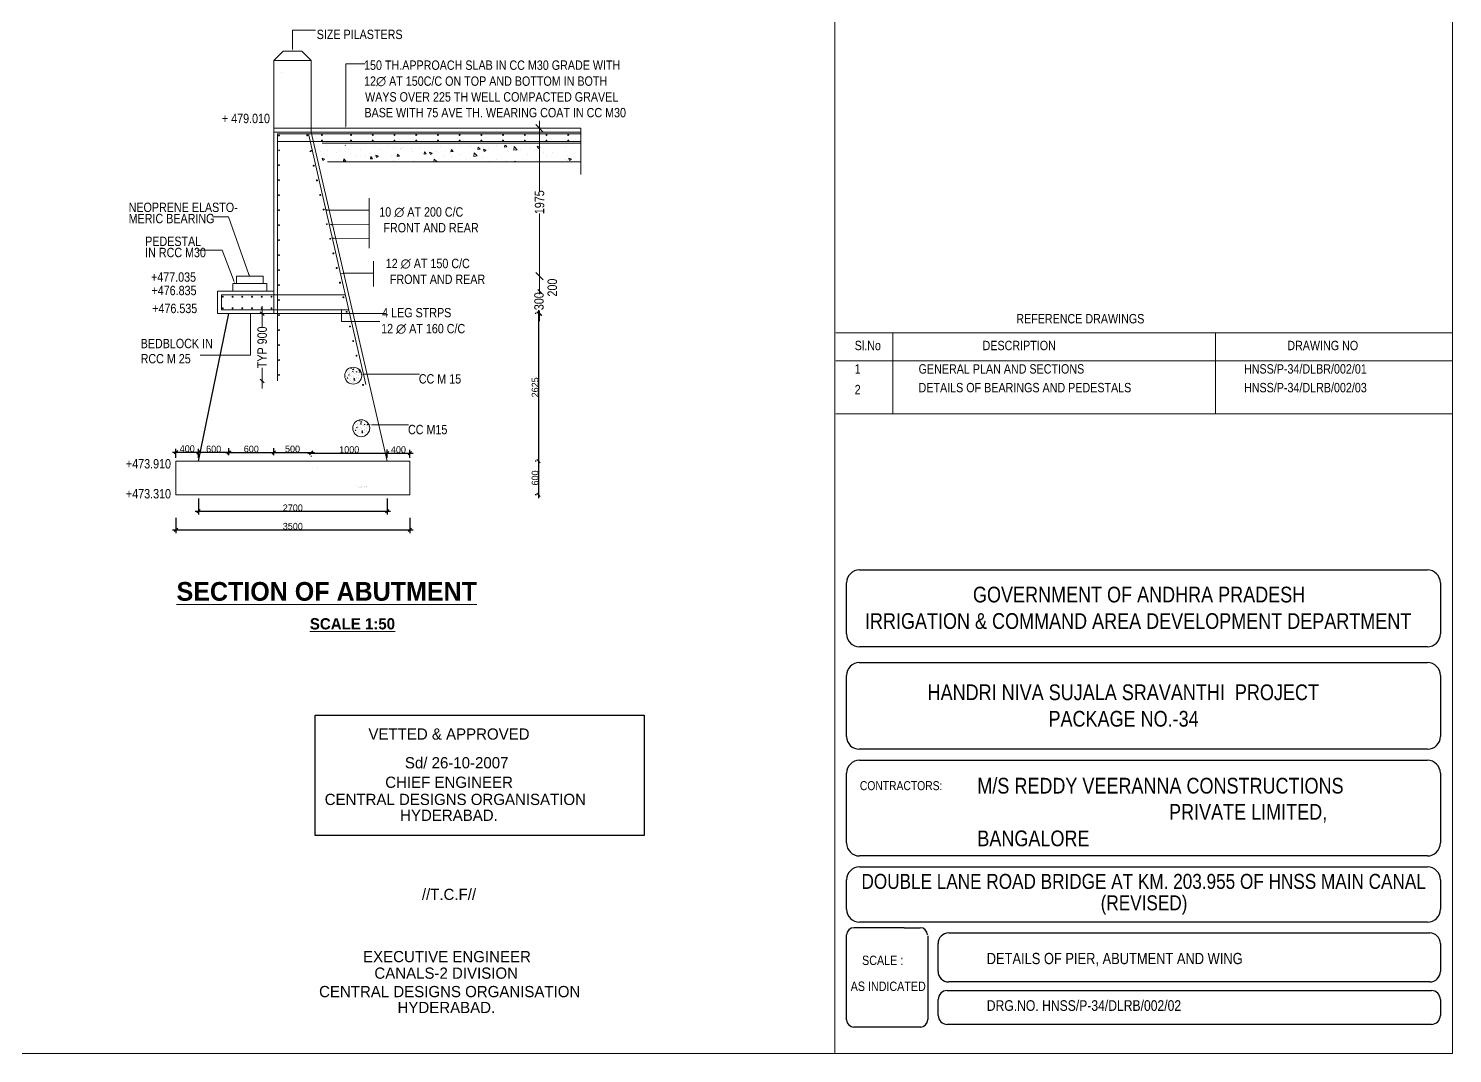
# Model space of a CAD drawing. Header units: millimetres. Extents: x -50489 to 179851, y 124916 to 300735.
# Drawn here: x 141821 to 179851, y 124916 to 152292 of the extents above; entities that cross this region are included whole.
import ezdxf

# ---------------------------------------------------------------- set-up
doc = ezdxf.new("R2010")
doc.units = ezdxf.units.MM
for name, color, linetype in [('abutment', 7, 'Continuous'), ('canal', 7, 'Continuous'), ('SHEET', 3, 'Continuous')]:
    doc.layers.add(name, color=color, linetype=linetype)
doc.styles.add('ARIAL NARROW', font='ARIALN.TTF')
doc.styles.add('arn', font='ARIALN.TTF')
doc.styles.add('CITYBLUEPR', font='cityb___.ttf')
doc.dimstyles.new('ISO-25', dxfattribs={"dimtxt": 2.5, "dimasz": 2.5, "dimexe": 1.25, "dimexo": 0.625, "dimtad": 1, "dimdec": 0, "dimtxsty": 'Standard', "dimblk": 'OBLIQUE', "dimcen": 2.5, "dimdle": 1.25, "dimclrd": 6, "dimadec": 0, "dimazin": 0, "dimtfac": 1, "dimtdec": 0, "dimtmove": 0, "dimatfit": 3, "dimfxl": 1, "dimarcsym": 0})

# ---------------------------------------------------------------- blocks, each defined once
blk = doc.blocks.new('_Oblique')
at = {"color": 0, "linetype": 'ByBlock', "lineweight": -2}
blk.add_line((-0.5, -0.5), (0.5, 0.5), dxfattribs=at)
blk = doc.blocks.new('*D314')
at = {"layer": 'canal', "color": 6, "linetype": 'Continuous', "lineweight": -2, "transparency": 16777216}
blk.add_line((151311, 140951), (152091, 140951), dxfattribs=at)
at = {"layer": 'canal', "color": 0, "linetype": 'Continuous', "lineweight": -2, "transparency": 16777216}
for p, q in [((151401, 140828), (151401, 141041)), ((152001, 140828), (152001, 141041))]:
    blk.add_line(p, q, dxfattribs=at)
at = {"layer": 'Defpoints', "color": 0, "linetype": 'Continuous', "transparency": 16777216}
for p in [(151401, 140738), (152001, 140951), (152001, 140738)]:
    blk.add_point(p, dxfattribs=at)
at = {"layer": 'canal', "color": 6, "linetype": 'Continuous', "lineweight": -2, "transparency": 16777216, "xscale": 90, "yscale": 90, "zscale": 90, "rotation": 180}
blk.add_blockref('_Oblique', (151401, 140951), dxfattribs=at)
at = {"layer": 'canal', "color": 6, "linetype": 'Continuous', "lineweight": -2, "transparency": 16777216, "xscale": 90, "yscale": 90, "zscale": 90}
blk.add_blockref('_Oblique', (152001, 140951), dxfattribs=at)
at = {"layer": 'canal', "color": 0, "linetype": 'Continuous', "transparency": 16777216, "insert": (151701, 141042), "char_height": 180, "attachment_point": 5}
blk.add_mtext('400', dxfattribs=at)
blk = doc.blocks.new('*D315')
at = {"layer": 'canal', "color": 6, "linetype": 'Continuous', "lineweight": -2, "transparency": 16777216}
blk.add_line((145670, 140976), (146450, 140976), dxfattribs=at)
at = {"layer": 'canal', "color": 0, "linetype": 'Continuous', "lineweight": -2, "transparency": 16777216}
for p, q in [((145760, 140828), (145760, 141066)), ((146360, 140828), (146360, 141066))]:
    blk.add_line(p, q, dxfattribs=at)
at = {"layer": 'Defpoints', "color": 0, "linetype": 'Continuous', "transparency": 16777216}
for p in [(145760, 140738), (146360, 140976), (146360, 140738)]:
    blk.add_point(p, dxfattribs=at)
at = {"layer": 'canal', "color": 6, "linetype": 'Continuous', "lineweight": -2, "transparency": 16777216, "xscale": 90, "yscale": 90, "zscale": 90, "rotation": 180}
blk.add_blockref('_Oblique', (145760, 140976), dxfattribs=at)
at = {"layer": 'canal', "color": 6, "linetype": 'Continuous', "lineweight": -2, "transparency": 16777216, "xscale": 90, "yscale": 90, "zscale": 90}
blk.add_blockref('_Oblique', (146360, 140976), dxfattribs=at)
at = {"layer": 'canal', "color": 0, "linetype": 'Continuous', "transparency": 16777216, "insert": (146060, 141067), "char_height": 180, "attachment_point": 5}
blk.add_mtext('400', dxfattribs=at)
blk = doc.blocks.new('*D316')
at = {"layer": 'canal', "color": 6, "linetype": 'Continuous', "lineweight": -2, "transparency": 16777216}
blk.add_line((148282, 140970), (149462, 140970), dxfattribs=at)
at = {"layer": 'Defpoints', "color": 0, "linetype": 'Continuous', "transparency": 16777216}
for p in [(148372, 140970), (149372, 140970), (149372, 140970)]:
    blk.add_point(p, dxfattribs=at)
at = {"layer": 'canal', "color": 6, "linetype": 'Continuous', "lineweight": -2, "transparency": 16777216, "xscale": 90, "yscale": 90, "zscale": 90, "rotation": 180}
blk.add_blockref('_Oblique', (148372, 140970), dxfattribs=at)
at = {"layer": 'canal', "color": 6, "linetype": 'Continuous', "lineweight": -2, "transparency": 16777216, "xscale": 90, "yscale": 90, "zscale": 90}
blk.add_blockref('_Oblique', (149372, 140970), dxfattribs=at)
at = {"layer": 'canal', "color": 0, "linetype": 'Continuous', "transparency": 16777216, "insert": (148872, 141060), "char_height": 180, "attachment_point": 5}
blk.add_mtext('500', dxfattribs=at)
blk = doc.blocks.new('*D317')
at = {"layer": 'canal', "color": 6, "linetype": 'Continuous', "lineweight": -2, "transparency": 16777216}
blk.add_line((149282, 140953), (151491, 140953), dxfattribs=at)
at = {"layer": 'canal', "color": 0, "linetype": 'Continuous', "lineweight": -2, "transparency": 16777216}
for p, q in [((149372, 140880), (149372, 140863)), ((151401, 141041), (151401, 141043))]:
    blk.add_line(p, q, dxfattribs=at)
at = {"layer": 'Defpoints', "color": 0, "linetype": 'Continuous', "transparency": 16777216}
for p in [(149372, 140970), (151401, 140953), (151401, 140951)]:
    blk.add_point(p, dxfattribs=at)
at = {"layer": 'canal', "color": 6, "linetype": 'Continuous', "lineweight": -2, "transparency": 16777216, "xscale": 90, "yscale": 90, "zscale": 90, "rotation": 180}
blk.add_blockref('_Oblique', (149372, 140953), dxfattribs=at)
at = {"layer": 'canal', "color": 6, "linetype": 'Continuous', "lineweight": -2, "transparency": 16777216, "xscale": 90, "yscale": 90, "zscale": 90}
blk.add_blockref('_Oblique', (151401, 140953), dxfattribs=at)
at = {"layer": 'canal', "color": 0, "linetype": 'Continuous', "transparency": 16777216, "insert": (150386, 141044), "char_height": 180, "attachment_point": 5}
blk.add_mtext('1000', dxfattribs=at)
blk = doc.blocks.new('*D332')
at = {"layer": 'canal', "color": 0, "linetype": 'Continuous', "lineweight": -2, "transparency": 16777216}
for p, q in [((146360, 139737), (146360, 139307)), ((151401, 139737), (151401, 139307))]:
    blk.add_line(p, q, dxfattribs=at)
at = {"layer": 'canal', "color": 6, "linetype": 'Continuous', "lineweight": -2, "transparency": 16777216}
blk.add_line((146270, 139397), (151491, 139397), dxfattribs=at)
at = {"layer": 'Defpoints', "color": 0, "linetype": 'Continuous', "transparency": 16777216}
for p in [(146360, 139827), (151401, 139827), (151401, 139397)]:
    blk.add_point(p, dxfattribs=at)
at = {"layer": 'canal', "color": 6, "linetype": 'Continuous', "lineweight": -2, "transparency": 16777216, "xscale": 90, "yscale": 90, "zscale": 90, "rotation": 180}
blk.add_blockref('_Oblique', (146360, 139397), dxfattribs=at)
at = {"layer": 'canal', "color": 6, "linetype": 'Continuous', "lineweight": -2, "transparency": 16777216, "xscale": 90, "yscale": 90, "zscale": 90}
blk.add_blockref('_Oblique', (151401, 139397), dxfattribs=at)
at = {"layer": 'canal', "color": 0, "linetype": 'Continuous', "transparency": 16777216, "insert": (148880, 139488), "char_height": 180, "attachment_point": 5}
blk.add_mtext('2700', dxfattribs=at)
blk = doc.blocks.new('*D333')
at = {"layer": 'canal', "color": 0, "linetype": 'Continuous', "lineweight": -2, "transparency": 16777216}
for p, q in [((145760, 139219), (145760, 138815)), ((152001, 139219), (152001, 138815))]:
    blk.add_line(p, q, dxfattribs=at)
at = {"layer": 'canal', "color": 6, "linetype": 'Continuous', "lineweight": -2, "transparency": 16777216}
blk.add_line((145670, 138905), (152091, 138905), dxfattribs=at)
at = {"layer": 'Defpoints', "color": 0, "linetype": 'Continuous', "transparency": 16777216}
for p in [(145760, 139309), (152001, 139309), (152001, 138905)]:
    blk.add_point(p, dxfattribs=at)
at = {"layer": 'canal', "color": 6, "linetype": 'Continuous', "lineweight": -2, "transparency": 16777216, "xscale": 90, "yscale": 90, "zscale": 90, "rotation": 180}
blk.add_blockref('_Oblique', (145760, 138905), dxfattribs=at)
at = {"layer": 'canal', "color": 6, "linetype": 'Continuous', "lineweight": -2, "transparency": 16777216, "xscale": 90, "yscale": 90, "zscale": 90}
blk.add_blockref('_Oblique', (152001, 138905), dxfattribs=at)
at = {"layer": 'canal', "color": 0, "linetype": 'Continuous', "transparency": 16777216, "insert": (148880, 138996), "char_height": 180, "attachment_point": 5}
blk.add_mtext('3500', dxfattribs=at)
blk = doc.blocks.new('*D334')
at = {"color": 0, "lineweight": -2, "transparency": 16777216}
for p, q in [((155379, 144676), (155351, 144676)), ((155379, 140738), (155351, 140738))]:
    blk.add_line(p, q, dxfattribs=at)
at = {"color": 6, "lineweight": -2, "transparency": 16777216}
blk.add_line((155441, 144766), (155441, 140648), dxfattribs=at)
at = {"layer": 'Defpoints', "color": 0, "transparency": 16777216}
for p in [(155469, 144676), (155441, 140738), (155469, 140738)]:
    blk.add_point(p, dxfattribs=at)
at = {"color": 6, "lineweight": -2, "transparency": 16777216, "xscale": 90, "yscale": 90, "zscale": 90}
for p, rotation in [((155441, 144676), 90), ((155441, 140738), 270)]:
    blk.add_blockref('_Oblique', p, dxfattribs=dict(at, rotation=rotation))
at = {"color": 0, "lineweight": 5, "transparency": 16777216, "insert": (155351, 142707), "char_height": 180, "attachment_point": 5, "rotation": 90}
blk.add_mtext('2625', dxfattribs=at)
blk = doc.blocks.new('*D335')
at = {"color": 0, "lineweight": -2, "transparency": 16777216}
for p, q in [((155379, 140738), (155351, 140738)), ((155384, 139838), (155351, 139838))]:
    blk.add_line(p, q, dxfattribs=at)
at = {"color": 6, "lineweight": -2, "transparency": 16777216}
blk.add_line((155441, 140828), (155441, 139748), dxfattribs=at)
at = {"layer": 'Defpoints', "color": 0, "transparency": 16777216}
for p in [(155469, 140738), (155441, 139838), (155474, 139838)]:
    blk.add_point(p, dxfattribs=at)
at = {"color": 6, "lineweight": -2, "transparency": 16777216, "xscale": 90, "yscale": 90, "zscale": 90}
for p, rotation in [((155441, 140738), 90), ((155441, 139838), 270)]:
    blk.add_blockref('_Oblique', p, dxfattribs=dict(at, rotation=rotation))
at = {"color": 0, "lineweight": 5, "transparency": 16777216, "insert": (155351, 140288), "char_height": 180, "attachment_point": 5, "rotation": 90}
blk.add_mtext('600', dxfattribs=at)

msp = doc.modelspace()

# ---------------------------------------------------------------- linework, layer by layer
at = {"color": 0, "lineweight": 5}
for p, q in [((163350.6, 179915.5), (163350.6, 124915.5)), ((179850.6, 124915.5), (179850.6, 179915.5)), ((179850.6, 124915.5), (179850.6, 179915.5)), ((148621.6, 151684.1), (148371.6, 151434.1)), ((148371.6, 151434.1), (149371.6, 151434.1)), ((148371.6, 145276.1), (148371.6, 151434.1)), ((148621.6, 151684.1), (149121.6, 151684.1)), ((149121.6, 151684.1), (149371.6, 151434.1)), ((149371.6, 149526.1), (149371.6, 151434.1)), ((148571.6, 151124.1), (148571.6, 151124.1)), ((148371.6, 149626.1), (156571.6, 149626.1)), ((148371.6, 149526.1), (149571.6, 149526.1)), ((148471.6, 149476.1), (156571.6, 149476.1)), ((148471.6, 142877.1), (148471.6, 149476.1)), ((148471.6, 149476.1), (149300.3, 149476.1)), ((149300.3, 149476.1), (150831.6, 142783.9)), ((149371.6, 149526.1), (151400.8, 140738.1)), ((149571.6, 149526.1), (154671.6, 149526.1)), ((149571.6, 149526.1), (156571.6, 149526.1)), ((155469.2, 149826.1), (155469.2, 147948.4)), ((156571.6, 149626.1), (156571.6, 148396.1)), ((148471.6, 149276.1), (156571.6, 149276.1)), ((149660.7, 149226.1), (156571.6, 149226.1)), ((149774.6, 149163), (149774.6, 149163)), ((150276.9, 149171.3), (150275.2, 149176.1)), ((150285.9, 149176.1), (150277.2, 149170.2)), ((151053.8, 149164.7), (151053.8, 149164.7)), ((151429.5, 149174.5), (151429.5, 149174.5)), ((151567.2, 149094.3), (151567.2, 149094.3)), ((151748.1, 149092.4), (151748.1, 149092.4)), ((151763.8, 149082.2), (151763.8, 149082.2)), ((151808.2, 149124.6), (151808.2, 149124.6)), ((152058.6, 149091.6), (152058.6, 149091.6)), ((152281.9, 149114.9), (152281.9, 149114.9)), ((152815.7, 149137.5), (152815.7, 149137.5)), ((153349.5, 149160.1), (153349.5, 149160.1)), ((153612.4, 149142.8), (153612.4, 149142.8)), ((153819.4, 149061.5), (153830.9, 149124.2)), ((153879.5, 149065.6), (153831.2, 149123.1)), ((154117.5, 149078.8), (154117.5, 149078.8)), ((154316.8, 149154.1), (154316.8, 149154.1)), ((154536.6, 149124.2), (154546.2, 149176.1)), ((154596.7, 149128.4), (154536.9, 149123.1)), ((154596.7, 149128.4), (154556.6, 149176.1)), ((154781.5, 149041.3), (154792.6, 149136.2)), ((154870.8, 149054.2), (154792.9, 149135.4)), ((155221.6, 149078.3), (155221.6, 149078.3)), ((155428.5, 149089.1), (155408.2, 149149.5)), ((155478.5, 149121.5), (155408.5, 149148.4)), ((155478.5, 149121.5), (155428.8, 149088)), ((156156.7, 149131.8), (156156.7, 149131.8)), ((149612.8, 149002.2), (149612.8, 149002.2)), ((149679.9, 148768.7), (149659.7, 148829.1)), ((149730, 148801.2), (149660, 148828.1)), ((149730, 148801.2), (149680.3, 148767.6)), ((149800.4, 149029.2), (149800.4, 149029.2)), ((149809.3, 148726.1), (156571.6, 148726.1)), ((150041.5, 148970.8), (150041.5, 148970.8)), ((150146.6, 149024.7), (150146.6, 149024.7)), ((150233.1, 148747.7), (150244.6, 148810.4)), ((150293.2, 148751.8), (150233.4, 148746.6)), ((150293.2, 148751.8), (150244.9, 148809.3)), ((150357.8, 149062.9), (150357.8, 149062.9)), ((150432, 148946), (150432, 148946)), ((150560.9, 148895.8), (150560.9, 148895.8)), ((150680.4, 149047.3), (150680.4, 149047.3)), ((150810.7, 148896.1), (150810.7, 148896.1)), ((150941, 148962.8), (150941, 148962.8)), ((150950.3, 148810.5), (150961.9, 148873.1)), ((151010.4, 148814.6), (150950.6, 148809.4)), ((151010.4, 148814.6), (150962.2, 148872.1)), ((151061, 148863.2), (151061, 148863.2)), ((151066, 148831.8), (151066, 148831.8)), ((151117.1, 148848.8), (151096.8, 148909.2)), ((151167.1, 148881.3), (151097.1, 148908.1)), ((151167.1, 148881.3), (151117.4, 148847.7)), ((151214.2, 149069.8), (151214.2, 149069.8)), ((151524.2, 148862.7), (151524.2, 148862.7)), ((151579.4, 148761.4), (151579.4, 148761.4)), ((151667.6, 148873.2), (151679.2, 148935.9)), ((151727.7, 148877.3), (151667.9, 148872.1)), ((151727.7, 148877.3), (151679.5, 148934.8)), ((151692.6, 148780), (151692.6, 148780)), ((152071.3, 148730.2), (152071.3, 148730.2)), ((152086.6, 149019.3), (152086.6, 149019.3)), ((152107.3, 148762.6), (152107.3, 148762.6)), ((152347, 148982.1), (152347, 148982.1)), ((152384.9, 148936), (152396.4, 148998.7)), ((152444.9, 148940.1), (152385.2, 148934.9)), ((152444.9, 148940.1), (152396.7, 148997.6)), ((152554.2, 148928.9), (152533.9, 148989.3)), ((152604.3, 148961.4), (152534.2, 148988.2)), ((152604.3, 148961.4), (152554.5, 148927.8)), ((152591.7, 148955.3), (152591.7, 148955.3)), ((152648.9, 148726.1), (152658.1, 148805.2)), ((152733.5, 148726.1), (152658.4, 148804.3)), ((152690.1, 149008.5), (152690.1, 149008.5)), ((152930.1, 148882), (152930.1, 148882)), ((153068.9, 148958.6), (153068.9, 148958.6)), ((153102.1, 148998.7), (153113.7, 149061.4)), ((153162.2, 149002.9), (153102.4, 148997.6)), ((153105.2, 148884.9), (153105.2, 148884.9)), ((153162.2, 149002.9), (153114, 149060.3)), ((153319.2, 148925.7), (153319.2, 148925.7)), ((153513.3, 148781.9), (153513.3, 148781.9)), ((153624.6, 148809.9), (153624.6, 148809.9)), ((153714.3, 148875.7), (153725.3, 148970.7)), ((153803.6, 148888.7), (153714.6, 148874.9)), ((153803.6, 148888.7), (153725.7, 148969.9)), ((153879.5, 149065.6), (153819.7, 149060.4)), ((153950.8, 148842.5), (153950.8, 148842.5)), ((153991.3, 149009), (153971.1, 149069.4)), ((154041.4, 149041.4), (153971.4, 149068.3)), ((154041.4, 149041.4), (153991.6, 149007.9)), ((154129.7, 148745.9), (154129.7, 148745.9)), ((154329.5, 148792.7), (154329.5, 148792.7)), ((154579.8, 148759.7), (154579.8, 148759.7)), ((154630.9, 149008.4), (154630.9, 149008.4)), ((154870.8, 149054.2), (154781.9, 149040.4)), ((154818.2, 148726.1), (154811.3, 148746.9)), ((154862.8, 148726.1), (154811.6, 148745.8)), ((154948.3, 149071), (154948.3, 149071)), ((155150.3, 148933.4), (155150.3, 148933.4)), ((155327, 149021.1), (155327, 149021.1)), ((155577.4, 148988.2), (155577.4, 148988.2)), ((155655.4, 148869.4), (155655.4, 148869.4)), ((155679.6, 148739.3), (155679.6, 148739.3)), ((155804.8, 148978.2), (155804.8, 148978.2)), ((156168.9, 148798.9), (156168.9, 148798.9)), ((156208.9, 148905), (156208.9, 148905)), ((156213.4, 148761.8), (156213.4, 148761.8)), ((156268.7, 148766.5), (156248.4, 148827)), ((156318.7, 148799), (156248.7, 148825.9)), ((156318.7, 148799), (156269, 148765.4)), ((156388, 148878.1), (156388, 148878.1)), ((150916.3, 147760.2), (150916.3, 146422.7)), ((155469.2, 145476.1), (155469.2, 147353.8)), ((163378.3, 144167), (179850.6, 144167)), ((164908, 144167), (164908, 142003.8)), ((173522.4, 144167), (173522.4, 142003.8)), ((163378.3, 143417), (179850.6, 143417)), ((163378.3, 142003.8), (179850.6, 142003.8)), ((179850.6, 124915.5), (94850.6, 124915.5))]:
    msp.add_line(p, q, dxfattribs=at)
at = {"lineweight": 5}
for p, q in [((151034.8, 146075), (151034.8, 145401.6)), ((147371.6, 145676.1), (148091.6, 145676.1)), ((147371.6, 145676.1), (147371.6, 145484.1)), ((148091.6, 145676.1), (148091.6, 145484.1)), ((146871.6, 144677.1), (146871.6, 145275.1)), ((148371.6, 145276.1), (146872.6, 145276.1)), ((147281.6, 145483.1), (147281.6, 145276.1)), ((148180.6, 145484.1), (147282.6, 145484.1)), ((148181.6, 145483.1), (148181.6, 145276.1)), ((148371.6, 145276.1), (148371.6, 144676.1)), ((155469.2, 145469), (155469.2, 145198.8)), ((150284.3, 145176.1), (146971.6, 145176.1)), ((146971.6, 145176.1), (146971.6, 144776.1)), ((147171.6, 144676.1), (146359.7, 140738.1)), ((148370.6, 144676.1), (146872.6, 144676.1)), ((146971.6, 144776.1), (150375.8, 144776.1)), ((147751.6, 143569.6), (147751.6, 144676.1)), ((148062.1, 144876.1), (148062.1, 144323.3)), ((148371.6, 144676.1), (151371.6, 144676.1)), ((155469.2, 144476.1), (155469.2, 144746.4)), ((146402.7, 143569.6), (147751.6, 143569.6)), ((148062.1, 142677.1), (148062.1, 143230)), ((150285.1, 143092.5), (150285.1, 143092.5)), ((150285.6, 143003), (150285.6, 143003)), ((150302, 143142.4), (150310.5, 143141.7)), ((150310.5, 143141.6), (150308.6, 143152.1)), ((150316.1, 142993.4), (150316.1, 142993.4)), ((150327.1, 143009.4), (150327.1, 143009.4)), ((150335.9, 143115.5), (150335.9, 143115.5)), ((150363.2, 143041.3), (150380.7, 143048)), ((150363.2, 143041.3), (150375.6, 143032.9)), ((150365.8, 143120.5), (150365.8, 143120.5)), ((150375.7, 143032.8), (150380.8, 143048)), ((150387.4, 143070.6), (150387.4, 143070.6)), ((150389.7, 143017.7), (150389.7, 143017.7)), ((150390.5, 143153.8), (150390.5, 143153.8)), ((150392.9, 143108), (150392.9, 143108)), ((150418.5, 143086.9), (150418.5, 143086.9)), ((150421.8, 143195.4), (150421.8, 143195.4)), ((150424, 143222.5), (150441.5, 143229.3)), ((150424, 143222.5), (150436.5, 143214.2)), ((150431.4, 143028), (150431.4, 143028)), ((150436.5, 143214.1), (150441.6, 143229.2)), ((150455.4, 143116.3), (150455.4, 143116.3)), ((150458.6, 143206.6), (150458.6, 143206.6)), ((150474.9, 143127.3), (150486.9, 143141.6)), ((150474.9, 143127.3), (150489.8, 143126)), ((150477.3, 143179.9), (150496.8, 143200.2)), ((150477.3, 143179.9), (150499.5, 143176.4)), ((150481.7, 143140.5), (150481.7, 143140.5)), ((150484.4, 143030.1), (150484.4, 143030.1)), ((150489.9, 143125.9), (150487, 143141.6)), ((150499.6, 143176.4), (150496.8, 143200.2)), ((150499.3, 143114.8), (150499.3, 143114.8)), ((150512.8, 143004.9), (150512.8, 143004.9)), ((150515.8, 143088.2), (150515.8, 143088.2)), ((150518.8, 143171.4), (150518.8, 143171.4)), ((150521.2, 143214.9), (150521.2, 143214.9)), ((150550.1, 143128.7), (150550.1, 143128.7)), ((150552, 143081.2), (150552, 143081.2)), ((150567.6, 143220.4), (150567.6, 143220.4)), ((150573.3, 143121.9), (150590.8, 143128.6)), ((150573.3, 143121.9), (150585.7, 143113.5)), ((150577.1, 143053), (150577.1, 143053)), ((150585.8, 143113.5), (150590.8, 143128.6)), ((150627.5, 143165.5), (150627.5, 143165.5)), ((150632.7, 143109.2), (150632.7, 143109.2)), ((150639, 143020.9), (150639, 143020.9)), ((150642.1, 143104.2), (150642.1, 143104.2)), ((150642.2, 143050.9), (150642.2, 143050.9)), ((150654.2, 143111.6), (150666.2, 143125.9)), ((150654.2, 143111.6), (150669.1, 143110.3)), ((150669.2, 143110.3), (150666.3, 143125.9)), ((150685.5, 143075.6), (150685.5, 143075.6)), ((150704.8, 143059.1), (150704.8, 143059.1)), ((150323.9, 142919.1), (150323.9, 142919.1)), ((150330.2, 142954.9), (150342.3, 142969.3)), ((150330.2, 142954.9), (150345.2, 142953.6)), ((150345.2, 142953.6), (150342.3, 142969.3)), ((150381.4, 142904.1), (150381.4, 142904.1)), ((150384.4, 142987.3), (150384.4, 142987.3)), ((150400.9, 142860), (150400.9, 142860)), ((150418.6, 142931.5), (150418.6, 142931.5)), ((150421, 142878.8), (150421, 142878.8)), ((150449.5, 142987.7), (150449.5, 142987.7)), ((150453.6, 142826.4), (150453.6, 142826.4)), ((150480.9, 142823.9), (150480.9, 142823.9)), ((150506.7, 142838.5), (150506.7, 142838.5)), ((150509.5, 142939.2), (150521.6, 142953.6)), ((150509.5, 142939.2), (150524.5, 142937.9)), ((150509.7, 142921.7), (150509.7, 142921.7)), ((150510.4, 142895), (150529.9, 142915.3)), ((150510.4, 142895), (150532.7, 142891.5)), ((150510.7, 142853.7), (150510.7, 142853.7)), ((150512.4, 142940.6), (150529.9, 142947.3)), ((150512.4, 142940.6), (150524.9, 142932.2)), ((150524.5, 142937.9), (150521.7, 142953.6)), ((150524.9, 142932.2), (150530, 142947.3)), ((150532.7, 142891.5), (150530, 142915.2)), ((150534.3, 142854.4), (150534.3, 142854.4)), ((150566.8, 142903.9), (150566.8, 142903.9)), ((150573.3, 142861.9), (150573.3, 142861.9)), ((150576.5, 142952.3), (150576.5, 142952.3)), ((150583, 142982.1), (150583, 142982.1)), ((150587, 142820.8), (150587, 142820.8)), ((150626.7, 142849), (150626.7, 142849)), ((150633, 142854.5), (150633, 142854.5)), ((150636, 142937.7), (150636, 142937.7)), ((150639.1, 142960.5), (150639.1, 142960.5)), ((150688.9, 142923.5), (150700.9, 142937.9)), ((150688.9, 142923.5), (150697.6, 142922.8)), ((150702, 142932.6), (150701, 142937.9)), ((150499.2, 141689.3), (150499.2, 141689.3)), ((150499.7, 141599.8), (150499.7, 141599.8)), ((150516.1, 141739.2), (150524.6, 141738.5)), ((150524.7, 141738.5), (150522.7, 141749)), ((150530.2, 141590.2), (150530.2, 141590.2)), ((150538, 141515.9), (150538, 141515.9)), ((150541.2, 141606.2), (150541.2, 141606.2)), ((150544.4, 141551.7), (150556.4, 141566.1)), ((150544.4, 141551.7), (150559.3, 141550.4)), ((150550, 141712.3), (150550, 141712.3)), ((150559.4, 141550.4), (150556.5, 141566.1)), ((150577.4, 141638.1), (150594.9, 141644.8)), ((150577.4, 141638.1), (150589.8, 141629.7)), ((150580, 141717.3), (150580, 141717.3)), ((150589.8, 141629.7), (150594.9, 141644.8)), ((150595.5, 141500.9), (150595.5, 141500.9)), ((150598.5, 141584.2), (150598.5, 141584.2)), ((150601.6, 141667.4), (150601.6, 141667.4)), ((150603.8, 141614.5), (150603.8, 141614.5)), ((150604.6, 141750.6), (150604.6, 141750.6)), ((150607, 141704.8), (150607, 141704.8)), ((150632.7, 141683.7), (150632.7, 141683.7)), ((150632.7, 141528.3), (150632.7, 141528.3)), ((150635.2, 141475.7), (150635.2, 141475.7)), ((150635.9, 141792.2), (150635.9, 141792.2)), ((150638.2, 141819.4), (150655.7, 141826.1)), ((150638.2, 141819.4), (150650.6, 141811)), ((150645.5, 141624.8), (150645.5, 141624.8)), ((150650.7, 141811), (150655.7, 141826.1)), ((150663.7, 141584.6), (150663.7, 141584.6)), ((150669.6, 141713.1), (150669.6, 141713.1)), ((150672.8, 141803.5), (150672.8, 141803.5)), ((150689, 141724.1), (150701.1, 141738.5)), ((150689, 141724.1), (150703.9, 141722.8)), ((150691.4, 141776.7), (150710.9, 141797)), ((150691.4, 141776.7), (150713.7, 141773.3)), ((150695.8, 141737.3), (150695.8, 141737.3)), ((150698.5, 141627), (150698.5, 141627)), ((150704, 141722.8), (150701.1, 141738.4)), ((150713.7, 141773.2), (150710.9, 141797)), ((150713.4, 141711.6), (150713.4, 141711.6)), ((150723.7, 141536.1), (150735.7, 141550.4)), ((150723.7, 141536.1), (150738.6, 141534.7)), ((150723.9, 141518.5), (150723.9, 141518.5)), ((150724.6, 141491.8), (150744, 141512.1)), ((150724.6, 141491.8), (150746.8, 141488.4)), ((150726.6, 141537.4), (150744.1, 141544.2)), ((150726.6, 141537.4), (150739, 141529)), ((150726.9, 141601.8), (150726.9, 141601.8)), ((150729.9, 141685), (150729.9, 141685)), ((150733, 141768.2), (150733, 141768.2)), ((150735.3, 141811.7), (150735.3, 141811.7)), ((150738.7, 141534.7), (150735.8, 141550.4)), ((150739.1, 141529), (150744.1, 141544.1)), ((150746.9, 141488.3), (150744.1, 141512.1)), ((150764.3, 141725.6), (150764.3, 141725.6)), ((150766.1, 141678.1), (150766.1, 141678.1)), ((150781, 141500.7), (150781, 141500.7)), ((150781.7, 141817.3), (150781.7, 141817.3)), ((150787.4, 141718.7), (150804.9, 141725.4)), ((150787.4, 141718.7), (150799.8, 141710.3)), ((150790.6, 141549.1), (150790.6, 141549.1)), ((150791.3, 141649.8), (150791.3, 141649.8)), ((150797.1, 141578.9), (150797.1, 141578.9)), ((150799.9, 141710.3), (150805, 141725.4)), ((150841.6, 141762.4), (150841.6, 141762.4)), ((150846.9, 141706), (150846.9, 141706)), ((150850.1, 141534.5), (150850.1, 141534.5)), ((150853.2, 141617.8), (150853.2, 141617.8)), ((150853.2, 141557.4), (150853.2, 141557.4)), ((150856.2, 141701), (150856.2, 141701)), ((150856.4, 141647.7), (150856.4, 141647.7)), ((150868.3, 141708.4), (150880.4, 141722.8)), ((150868.3, 141708.4), (150883.3, 141707.1)), ((150883.3, 141707.1), (150880.4, 141722.7)), ((150899.6, 141672.4), (150899.6, 141672.4)), ((150903, 141520.4), (150915.1, 141534.7)), ((150903, 141520.4), (150911.8, 141519.6)), ((150916.1, 141529.4), (150915.1, 141534.7)), ((150919, 141656), (150919, 141656)), ((145759.7, 140738.1), (145759.7, 139838.1)), ((152000.8, 140738.1), (145759.7, 140738.1)), ((152000.8, 139838.1), (152000.8, 140738.1)), ((150615, 140064.1), (150615, 140064.1)), ((150667.7, 140030.5), (150667.7, 140030.5)), ((150695.1, 140028), (150695.1, 140028)), ((150720.8, 140042.6), (150720.8, 140042.6)), ((150724.9, 140057.8), (150724.9, 140057.8)), ((150748.5, 140058.5), (150748.5, 140058.5)), ((150787.4, 140066.1), (150787.4, 140066.1)), ((150801.2, 140024.9), (150801.2, 140024.9)), ((150840.9, 140053.1), (150840.9, 140053.1)), ((150847.1, 140058.6), (150847.1, 140058.6)), ((145759.7, 139838.1), (152000.8, 139838.1))]:
    msp.add_line(p, q, dxfattribs=at)
at = {"color": 0}
for p, q in [((164015.4, 137831.2), (179179.2, 137831.2)), ((163669, 136122.5), (163669, 137484.8)), ((179525.6, 137484.8), (179525.6, 136122.5)), ((179179.2, 135776), (164015.4, 135776)), ((163669, 133381.3), (163669, 135015)), ((164008.7, 135354.7), (179185.9, 135354.7)), ((179525.6, 135015), (179525.6, 133381.3)), ((179185.9, 133041.6), (164008.7, 133041.6)), ((164015.4, 132747.6), (179179.2, 132747.6)), ((163669, 130538.8), (163669, 132401.2)), ((179525.6, 132401.2), (179525.6, 130538.8)), ((179179.2, 130192.4), (164015.4, 130192.4)), ((164011.6, 129897.6), (179183, 129897.6)), ((163669, 128767.2), (163669, 129555.1)), ((179525.6, 129555.1), (179525.6, 128767.2)), ((165206.2, 128275.2), (163862.2, 128275.2)), ((179183, 128424.7), (164011.6, 128424.7)), ((165206.2, 128275.2), (165634.6, 128275.2)), ((163669, 125814.1), (163669, 128082.1)), ((165834.6, 128061.2), (165834.6, 125820.2)), ((166112.6, 127110.4), (166112.6, 127851.5)), ((166395.7, 128134.6), (179242.5, 128134.6)), ((179525.6, 127851.5), (179525.6, 127110.4)), ((179242.5, 126827.3), (166395.7, 126827.3)), ((166114, 125934.9), (166114, 126358.1)), ((166354.6, 126598.8), (179285, 126598.8)), ((179525.6, 126358.1), (179525.6, 125934.9)), ((165650.4, 125617.8), (163862.2, 125617.8)), ((179285, 125694.2), (166354.6, 125694.2))]:
    msp.add_line(p, q, dxfattribs=at)
for p, q in [((149475.1, 133949.9), (158265.9, 133949.9)), ((149475.1, 130741.7), (149475.1, 133949.9)), ((158265.9, 133949.9), (158265.9, 130741.7)), ((158265.9, 130741.7), (149475.1, 130741.7))]:
    msp.add_line(p, q)
at = {"color": 0, "lineweight": 5}
for points in [[(148871.6, 151774.1), (148871.6, 152246.3), (149485.8, 152246.3)], [(150294.4, 149704.7), (150294.4, 151349.8), (150812.7, 151351.9)], [(147706.6, 145723.9), (147162.7, 147258.2), (146740.5, 147258.2)], [(149767.2, 147436), (150916.3, 147436)], [(149916.3, 147051.5), (150916.3, 147052.8)], [(149988, 146689), (150916.3, 146669.5)]]:
    msp.add_lwpolyline(points, dxfattribs=at)
at = {"lineweight": 5}
for points in [[(147293.9, 145577.5), (146990.6, 146371.7), (146330, 146371.7)], [(150241, 145760.7), (151034.8, 145760.7)], [(150182.8, 144733.5), (150182.8, 144464.8), (151204.9, 144464.8)]]:
    msp.add_lwpolyline(points, dxfattribs=at)
at = {"lineweight": 5, "extrusion": (0, 0, -1)}
for points in [[(-150794, 143059.1), (-152258.7, 143059.1)], [(-151028.4, 141705.3), (-151970.5, 141705.3)]]:
    msp.add_lwpolyline(points, dxfattribs=at)
at = {"lineweight": 5}
for centre in [(150492.4, 143019.2), (150706.5, 141616)]:
    msp.add_circle(centre, 226.8, dxfattribs=at)
at = {"color": 0, "lineweight": 5}
for centre, start, end in [((149657.8, 149447.7), 0, 180), ((150435.5, 149447.7), 0, 180), ((151015.5, 149447.7), 0, 180), ((151595.5, 149447.7), 0, 180), ((152175.5, 149447.7), 0, 180), ((152755.5, 149447.7), 0, 180), ((153335.5, 149447.7), 0, 180), ((153915.5, 149447.7), 0, 180), ((154495.5, 149447.7), 0, 180), ((155075.5, 149447.7), 0, 180), ((155655.5, 149447.7), 0, 180), ((156235.5, 149447.7), 0, 180), ((148510.9, 149437.3), 0, 180), ((148510.9, 149437.3), 180, 0), ((149265.1, 149437.3), 14.27212, 194.27212), ((149265.1, 149437.3), 194.27212, 14.27212), ((149657.8, 149447.7), 180, 0), ((149657.8, 149300.7), 0, 180), ((149657.8, 149300.7), 180, 0), ((150435.5, 149447.7), 180, 0), ((150435.5, 149300.7), 0, 180), ((150435.5, 149300.7), 180, 0), ((151015.5, 149447.7), 180, 0), ((151015.5, 149300.7), 0, 180), ((151015.5, 149300.7), 180, 0), ((151595.5, 149447.7), 180, 0), ((151595.5, 149300.7), 0, 180), ((151595.5, 149300.7), 180, 0), ((152175.5, 149447.7), 180, 0), ((152175.5, 149300.7), 0, 180), ((152175.5, 149300.7), 180, 0), ((152755.5, 149447.7), 180, 0), ((152755.5, 149300.7), 0, 180), ((152755.5, 149300.7), 180, 0), ((153335.5, 149447.7), 180, 0), ((153335.5, 149300.7), 0, 180), ((153335.5, 149300.7), 180, 0), ((153915.5, 149447.7), 180, 0), ((153915.5, 149300.7), 0, 180), ((153915.5, 149300.7), 180, 0), ((154495.5, 149447.7), 180, 0), ((154495.5, 149300.7), 0, 180), ((154495.5, 149300.7), 180, 0), ((155075.5, 149447.7), 180, 0), ((155075.5, 149300.7), 0, 180), ((155075.5, 149300.7), 180, 0), ((155655.5, 149447.7), 180, 0), ((155655.5, 149300.7), 0, 180), ((155655.5, 149300.7), 180, 0), ((156235.5, 149447.7), 180, 0), ((156235.5, 149300.7), 0, 180), ((156235.5, 149300.7), 180, 0), ((148510.9, 149037.3), 0, 180), ((148510.9, 149037.3), 180, 0), ((149348.7, 149015.7), 192.69917, 12.69917), ((149373.7, 149019), 15.81755, 195.81755), ((148510.9, 148637.3), 0, 180), ((148510.9, 148637.3), 180, 0), ((149436.7, 148625.4), 12.69917, 192.69917), ((149436.7, 148625.4), 192.69917, 12.69917), ((148510.9, 148237.3), 0, 180), ((148510.9, 148237.3), 180, 0), ((149524.6, 148235.2), 12.69917, 192.69917), ((149524.6, 148235.2), 192.69917, 12.69917), ((148510.9, 147837.3), 0, 180), ((148510.9, 147837.3), 180, 0), ((149612.5, 147845), 12.69917, 192.69917), ((149612.5, 147845), 192.69917, 12.69917), ((148510.9, 147437.3), 0, 180), ((148510.9, 147437.3), 180, 0), ((149700.5, 147454.8), 12.69917, 192.69917), ((149700.5, 147454.8), 192.69917, 12.69917), ((148510.9, 147037.3), 0, 180), ((148510.9, 147037.3), 180, 0), ((149788.4, 147064.6), 12.69917, 192.69917), ((149788.4, 147064.6), 192.69917, 12.69917), ((148510.9, 146637.3), 0, 180), ((148510.9, 146637.3), 180, 0), ((149876.3, 146674.4), 12.69917, 192.69917), ((149876.3, 146674.4), 192.69917, 12.69917)]:
    msp.add_arc(centre, 12.5, start, end, dxfattribs=at)
at = {"lineweight": 5}
for centre, radius, start, end in [((148510.9, 146237.3), 12.5, 0, 180), ((148510.9, 146237.3), 12.5, 180, 0), ((149964.3, 146284.2), 12.5, 12.69917, 192.69917), ((149964.3, 146284.2), 12.5, 192.69917, 12.69917), ((148510.9, 145837.3), 12.5, 0, 180), ((148510.9, 145837.3), 12.5, 180, 0), ((150052.2, 145893.9), 12.5, 12.69917, 192.69917), ((150052.2, 145893.9), 12.5, 192.69917, 12.69917), ((148510.9, 145437.3), 12.5, 0, 180), ((148510.9, 145437.3), 12.5, 180, 0), ((150140.1, 145503.7), 12.5, 12.69917, 192.69917), ((150140.1, 145503.7), 12.5, 192.69917, 12.69917), ((147010.7, 145127.9), 12.5, 0, 180), ((147010.7, 145127.9), 12.5, 180, 0), ((147270.7, 145127.9), 12.5, 0, 180), ((147270.7, 145127.9), 12.5, 180, 0), ((147530.7, 145127.9), 12.5, 0, 180), ((147530.7, 145127.9), 12.5, 180, 0), ((147790.7, 145127.9), 12.5, 0, 180), ((147790.7, 145127.9), 12.5, 180, 0), ((148050.7, 145127.9), 12.5, 0, 180), ((148050.7, 145127.9), 12.5, 180, 0), ((148310.7, 145127.9), 12.5, 0, 180), ((148310.7, 145127.9), 12.5, 180, 0), ((148510.9, 145037.3), 12.5, 0, 180), ((148510.9, 145037.3), 12.5, 180, 0), ((150228.1, 145113.5), 12.5, 12.69917, 192.69917), ((150228.1, 145113.5), 12.5, 192.69917, 12.69917), ((147010.7, 144821.1), 12.5, 0, 180), ((147010.7, 144821.1), 12.5, 180, 0), ((147270.7, 144821.1), 12.5, 0, 180), ((147270.7, 144821.1), 12.5, 180, 0), ((147530.7, 144821.1), 12.5, 0, 180), ((147530.7, 144821.1), 12.5, 180, 0), ((147790.7, 144821.1), 12.5, 0, 180), ((147790.7, 144821.1), 12.5, 180, 0), ((148050.7, 144821.1), 12.5, 0, 180), ((148050.7, 144821.1), 12.5, 180, 0), ((148310.7, 144821.1), 12.5, 0, 180), ((148310.7, 144821.1), 12.5, 180, 0), ((148510.9, 144637.3), 12.5, 0, 180), ((148510.9, 144637.3), 12.5, 180, 0), ((150316, 144723.3), 12.5, 12.69917, 192.69917), ((150316, 144723.3), 12.5, 192.69917, 12.69917), ((148510.9, 144237.3), 12.5, 0, 180), ((148510.9, 144237.3), 12.5, 180, 0), ((150403.9, 144333.1), 12.5, 12.69917, 192.69917), ((150403.9, 144333.1), 12.5, 192.69917, 12.69917), ((148510.9, 143837.3), 12.5, 0, 180), ((148510.9, 143837.3), 12.5, 180, 0), ((150491.9, 143942.9), 12.5, 12.69917, 192.69917), ((150491.9, 143942.9), 12.5, 192.69917, 12.69917), ((148510.9, 143437.3), 12.5, 0, 180), ((148510.9, 143437.3), 12.5, 180, 0), ((150579.8, 143552.7), 12.5, 12.69917, 192.69917), ((150579.8, 143552.7), 12.5, 192.69917, 12.69917), ((148510.9, 143037.3), 12.5, 0, 180), ((148510.9, 143037.3), 12.5, 180, 0), ((150667.7, 143162.4), 12.5, 12.69917, 192.69917), ((150667.7, 143162.4), 12.5, 192.69917, 12.69917), ((150755.7, 142772.2), 12.5, 12.69917, 192.69917), ((150755.7, 142772.2), 12.5, 192.69917, 12.69917), ((149538.4, 140533.7), 0.5, 180, 270)]:
    msp.add_arc(centre, radius, start, end, dxfattribs=at)
at = {"color": 0}
for centre, radius, start, end in [((164015.4, 137484.8), 346.4, 90, 180), ((179179.2, 137484.8), 346.4, 360, 90), ((164015.4, 136122.5), 346.4, 180, 270), ((179179.2, 136122.5), 346.4, 270, 0), ((164008.7, 135015), 339.7, 90, 180), ((179185.9, 135015), 339.7, 360, 90), ((164008.7, 133381.3), 339.7, 180, 270), ((179185.9, 133381.3), 339.7, 270, 0), ((164015.4, 132401.2), 346.4, 90, 180), ((179179.2, 132401.2), 346.4, 360, 90), ((164015.4, 130538.8), 346.4, 180, 270), ((179179.2, 130538.8), 346.4, 270, 0), ((164011.6, 129555.1), 342.5, 90, 180), ((179183, 129555.1), 342.5, 360, 90), ((164011.6, 128767.2), 342.5, 180, 270), ((179183, 128767.2), 342.5, 270, 0), ((163862.2, 128082.1), 193.2, 90, 180), ((165634.6, 128082.1), 193.2, 360, 90), ((166395.7, 127851.5), 283.1, 90, 180), ((179242.5, 127851.5), 283.1, 360, 90), ((166395.7, 127110.4), 283.1, 180, 270), ((179242.5, 127110.4), 283.1, 270, 0), ((166354.6, 126358.1), 240.6, 90, 180), ((179285, 126358.1), 240.6, 360, 90), ((166354.6, 125934.9), 240.6, 180, 270), ((179285, 125934.9), 240.6, 270, 0), ((163862.2, 125814.1), 193.2, 180, 270), ((165619.6, 125830.7), 215.2, 276.75107, 357.59381)]:
    msp.add_arc(centre, radius, start, end, dxfattribs=at)
at = {"color": 0, "lineweight": 5}
for points in [[(148886.6, 151774.1), (148871.6, 151684.1), (148856.6, 151774.1)], [(150309.4, 149704.7), (150294.4, 149614.7), (150279.4, 149704.7)], [(149798.7, 147429), (149699.7, 147451.1), (149800.5, 147462.3)], [(149926.7, 147037), (149827.7, 147058.9), (149928.5, 147070.2)], [(149978.2, 146671), (149879.7, 146695.2), (149980.7, 146704.3)]]:
    msp.add_solid(points, dxfattribs=at)
at = {"lineweight": 5}
for points in [[(147722.4, 145729.5), (147740.1, 145629.7), (147690.9, 145718.3)], [(150235.2, 145733), (150136.2, 145755), (150237, 145766.2)], [(147309.5, 145583.5), (147329.6, 145484.1), (147278.3, 145571.6)], [(150167.8, 144733.5), (150182.8, 144823.5), (150197.8, 144733.5)]]:
    msp.add_solid(points, dxfattribs=at)
at = {"lineweight": 5, "extrusion": (0, 0, -1)}
for points in [[(-150794, 143075.8), (-150694, 143059.1), (-150794, 143042.5)], [(-151028.4, 141722), (-150928.4, 141705.3), (-151028.4, 141688.7)]]:
    msp.add_solid(points, dxfattribs=at)
at = {"layer": 'canal', "linetype": 'Continuous'}
for p, q in [((146359.7, 140738.1), (147171.6, 144676.1)), ((147261.6, 140968.4), (146269.7, 140968.4)), ((146359.7, 140828.1), (146359.7, 141058.4)), ((147081.6, 140969.6), (148460.6, 140969.6)), ((147171.6, 140896.5), (147171.6, 141082.6)), ((148371.8, 140896.5), (148371.8, 141082.6))]:
    msp.add_line(p, q, dxfattribs=at)

# ---------------------------------------------------------------- block references
at = {"color": 0, "lineweight": 5, "xscale": 200, "yscale": 200, "zscale": 200, "rotation": 90}
msp.add_blockref('_Oblique', (155469.2, 149626.1), dxfattribs=at)
at = {"lineweight": 5}
for p, xscale, yscale, zscale, rotation in [((155469.2, 145676.1), 200, 200, 200, 270), ((155469.2, 145269), 100, 100, 100, 90), ((148062.1, 144676.1), 100, 100, 100, 90), ((155469.2, 144676.1), 100, 100, 100, 270), ((155480, 144676.1), 100, 100, 100, 90), ((148062.1, 142877.1), 100, 100, 100, 270)]:
    msp.add_blockref('_Oblique', p, dxfattribs=dict(at, xscale=xscale, yscale=yscale, zscale=zscale, rotation=rotation))
at = {"layer": 'canal', "linetype": 'Continuous', "xscale": 90, "yscale": 90, "zscale": 90, "rotation": 180}
for p in [(146359.7, 140968.4), (147171.6, 140969.6)]:
    msp.add_blockref('_Oblique', p, dxfattribs=at)
at = {"layer": 'canal', "linetype": 'Continuous', "xscale": 90, "yscale": 90, "zscale": 90}
for p in [(147171.6, 140968.4), (148370.6, 140969.6)]:
    msp.add_blockref('_Oblique', p, dxfattribs=at)

# ---------------------------------------------------------------- texts
at = {"color": 0, "lineweight": 5, "style": 'arn'}
for s, p in [('SIZE PILASTERS', (149518, 152009.3)), ('+ 479.010', (146987.4, 149764.3)), ('NEOPRENE ELASTO-', (144496.2, 147389.7)), ('MERIC BEARING', (144496.2, 147090.8)), ('PEDESTAL', (144937, 146482.5)), ('REFERENCE DRAWINGS', (168200.9, 144415.4))]:
    msp.add_text(s, height=250, dxfattribs=at).set_placement(p)
at = {"color": 0, "linetype": 'Continuous'}
for s, height, style, p in [('150 TH.APPROACH SLAB IN CC M30 GRADE WITH', 250, 'arn', (150782.6, 151187.4)), ('12∅ AT 150C/C ON TOP AND BOTTOM IN BOTH ', 250, 'arn', (150782.6, 150761.5)), ('WAYS OVER 225 TH WELL COMPACTED GRAVEL ', 250, 'arn', (150809.4, 150340.4)), ('BASE WITH 75 AVE TH. WEARING COAT IN CC M30', 250, 'arn', (150792.2, 149919.3)), ('10 ∅ AT 200 C/C ', 250, 'arn', (151189, 147266.9)), (' FRONT AND REAR ', 250, 'arn', (151219.7, 146845.8)), ('GOVERNMENT OF ANDHRA PRADESH', 420, 'ARIAL NARROW', (167043.6, 136963.1)), ('IRRIGATION & COMMAND AREA DEVELOPMENT DEPARTMENT', 420, 'ARIAL NARROW', (164157.9, 136255.6)), ('HANDRI NIVA SUJALA SRAVANTHI  PROJECT', 420, 'ARIAL NARROW', (165833.1, 134353.3)), ('PACKAGE NO.-34', 420, 'ARIAL NARROW', (169061.1, 133645.8)), ('M/S REDDY VEERANNA CONSTRUCTIONS ', 420, 'ARIAL NARROW', (167160.4, 131858.8)), ('                                      PRIVATE LIMITED,', 420, 'ARIAL NARROW', (167196.3, 131158.8)), ('BANGALORE', 420, 'ARIAL NARROW', (167160.7, 130451.3)), ('DOUBLE LANE ROAD BRIDGE AT KM. 203.955 OF HNSS MAIN CANAL', 400, 'ARIAL NARROW', (164065.7, 129313)), ('(REVISED)', 400, 'ARIAL NARROW', (170454.9, 128740)), ('SCALE :', 250, 'ARIAL NARROW', (164082.9, 127279.4)), ('DETAILS OF PIER, ABUTMENT AND WING', 300, 'ARIAL NARROW', (167411.4, 127303.3)), ('AS INDICATED', 250, 'ARIAL NARROW', (163778.4, 126586.7)), ('DRG.NO. HNSS/P-34/DLRB/002/02', 283.097, 'ARIAL NARROW', (167412.8, 126055.2))]:
    msp.add_text(s, height=height, dxfattribs=dict(at, style=style)).set_placement(p)
at = {"lineweight": 5}
for s, height, style, p in [('IN RCC M30', 250, 'arn', (144937, 146183.6)), ('+477.035', 250, 'arn', (145093, 145528.2)), ('+476.835', 250, 'arn', (145105.5, 145169.4)), ('+476.535', 250, 'arn', (145125.4, 144690.6)), ('BEDBLOCK IN', 250, 'arn', (144816.5, 143752.7)), ('RCC M 25 ', 250, 'arn', (144816.5, 143348)), ('%%USECTION OF ABUTMENT', 500, 'CITYBLUEPR', (145774.4, 137008.4)), ('%%USCALE 1:50', 300, 'CITYBLUEPR', (149334.9, 136242.4))]:
    msp.add_text(s, height=height, dxfattribs=dict(at, style=style)).set_placement(p)
at = {"linetype": 'Continuous', "style": 'arn'}
for s, p in [('12 ∅ AT 150 C/C ', (151361.7, 145891)), (' FRONT AND REAR ', (151392.4, 145469.9)), ('4 LEG STRPS', (151266.5, 144576.8)), ('12 ∅ AT 160 C/C', (151239.1, 144150.9)), ('CC M 15', (152245.1, 142809.1)), ('CC M15', (151956.9, 141455.2))]:
    msp.add_text(s, height=250, dxfattribs=at).set_placement(p)
for s, p in [('VETTED & APPROVED', (150899.7, 133298.1)), ('Sd/ 26-10-2007', (151873.3, 132531.2)), ('CHIEF ENGINEER', (151347.8, 132010.5)), ('CENTRAL DESIGNS ORGANISATION', (149731, 131552.5)), ('HYDERABAD.', (151745.7, 131128.1)), ('//T.C.F//', (152325.7, 129016.4)), ('EXECUTIVE ENGINEER', (150756.2, 127353.8)), ('CANALS-2 DIVISION', (151058.2, 126912.8)), ('CENTRAL DESIGNS ORGANISATION', (149580.7, 126419.9)), ('HYDERABAD.', (151676.7, 125995.5))]:
    msp.add_text(s, height=300).set_placement(p)
at = {"color": 0, "lineweight": 5, "insert": (155469.2, 147651.1), "char_height": 250, "attachment_point": 5, "rotation": 90, "style": 'arn'}
msp.add_mtext('\\A1;1975', dxfattribs=at)
at = {"lineweight": 5, "char_height": 250, "attachment_point": 5, "rotation": 90, "style": 'arn'}
for s, insert in [('\\A1;200', (155810.6, 145372.1)), ('\\A1;300', (155455.4, 145007.3)), ('\\A1;TYP 900', (148062.1, 143776.6))]:
    msp.add_mtext(s, dxfattribs=dict(at, insert=insert))
at = {"layer": 'abutment', "lineweight": 5, "style": 'arn'}
for s, p in [('+473.910', (144424.1, 140541.6)), ('+473.310', (144424.1, 139741.4))]:
    msp.add_text(s, height=250, dxfattribs=at).set_placement(p)
at = {"layer": 'canal', "color": 0, "lineweight": 5, "style": 'arn'}
for s, p in [('Sl.No', (163885.3, 143700.2)), ('DESCRIPTION', (167300, 143700.2)), ('DRAWING NO', (175438.5, 143700.2)), ('1', (163885.3, 143075.2)), ('GENERAL PLAN AND SECTIONS', (165592, 143075.2)), ('HNSS/P-34/DLBR/002/01', (174282.2, 143075.2)), ('2', (163885.3, 142522.4)), ('DETAILS OF BEARINGS AND PEDESTALS', (165592, 142575.2)), ('HNSS/P-34/DLRB/002/03', (174282.2, 142575.2))]:
    msp.add_text(s, height=250, dxfattribs=at).set_placement(p)
at = {"layer": 'canal', "linetype": 'Continuous', "char_height": 180, "attachment_point": 5}
for insert in [(146765.7, 141059), (147771.1, 141060.2)]:
    msp.add_mtext('600', dxfattribs=dict(at, insert=insert))
at = {"layer": 'SHEET', "color": 0, "linetype": 'Continuous', "style": 'ARIAL NARROW'}
msp.add_text('CONTRACTORS:', height=240.632, dxfattribs=at).set_placement((164023.6, 131949.3))

# ---------------------------------------------------------------- dimensions: what is measured, and where the dimension line sits
at = {"lineweight": 5}
for base, p1, p2, text, override, picture, middle in [((155441.2, 140738.1), (155469.2, 144676.1), (155469.2, 140738.1), '2625', {"dimtxt": 180, "dimasz": 90, "dimexe": 90, "dimexo": 90, "dimdle": 90}, '*D334', (155350.6, 142707.1)), ((155441.2, 139838.1), (155469.2, 140738.1), (155474, 139838.1), '600', {"dimtxt": 180, "dimasz": 90, "dimexe": 90, "dimexo": 90, "dimdle": 90, "dimtmove": 1}, '*D335', (155350.6, 140288.1))]:
    dim = msp.add_linear_dim(base=base, p1=p1, p2=p2, angle=90, text=text, dimstyle='ISO-25', override=override, dxfattribs=at)
    dim.commit()
    dim.dimension.update_dxf_attribs({"geometry": picture, "text_midpoint": middle})
at = {"layer": 'canal', "linetype": 'Continuous'}
for base, p1, p2, text, picture, middle in [((146359.7, 140975.9), (145759.7, 140738.1), (146359.7, 140738.1), '400', '*D315', (146059.7, 141066.6)), ((149371.8, 140969.6), (148371.8, 140969.6), (149371.8, 140969.6), '500', '*D316', (148871.8, 141060.2)), ((151400.8, 140953.3), (149371.8, 140969.6), (151400.8, 140951.5), '1000', '*D317', (150386.3, 141043.9)), ((152000.8, 140951.5), (151400.8, 140738.1), (152000.8, 140738.1), '400', '*D314', (151700.8, 141042.1)), ((151400.8, 139397.3), (146359.7, 139826.5), (151400.8, 139826.5), '2700', '*D332', (148880.3, 139487.9)), ((152000.8, 138905), (145759.7, 139309.4), (152000.8, 139309.4), '3500', '*D333', (148880.3, 138995.6))]:
    dim = msp.add_linear_dim(base=base, p1=p1, p2=p2, text=text, dimstyle='ISO-25', override={"dimtxt": 180, "dimasz": 90, "dimexe": 90, "dimexo": 90, "dimdle": 90}, dxfattribs=at)
    dim.commit()
    dim.dimension.update_dxf_attribs({"geometry": picture, "text_midpoint": middle})

doc.saveas('drawing.dxf')
